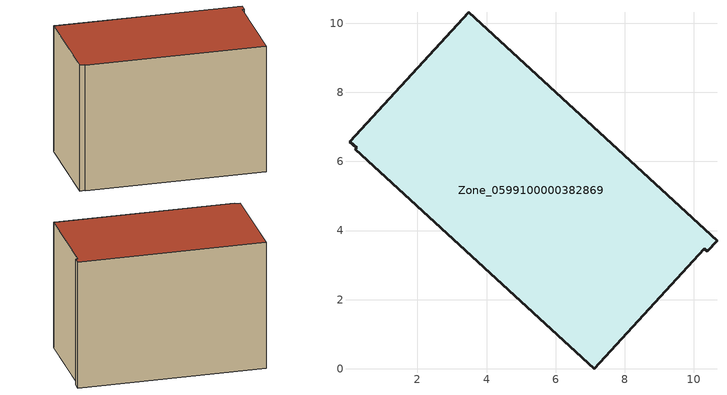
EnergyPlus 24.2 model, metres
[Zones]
Zone_0599100000382869
 floor ground (C_G): 10.38,3.4 10.3,3.47 7.11,0 0.2,6.34 0.24,6.39 0.04,6.57 3.48,10.32 10.67,3.71 z0
 wall outside (C_F): 10.3,3.47 10.38,3.4 10.67,3.71 3.48,10.32 0.04,6.57 0.24,6.39 0.2,6.34 7.11,0 10.3,3.47 z0:6.87
 roof outside (C_R): 0.04,6.57 0.24,6.39 0.2,6.34 7.11,0 10.3,3.47 10.38,3.4 10.67,3.71 3.48,10.32 z6.87
[BUILDING]
Pand.0599100000382869: North Axis=0; Terrain=City; Loads Convergence Tolerance Value=0.04; Temperature Convergence Tolerance Value=0.4; Solar Distribution=FullExterior; Maximum Number of Warmup Days=25; Minimum Number of Warmup Days=1
[Site:Location]
Rotterdam.The.Hague.AP_ZH_NLD Design_Conditions: Latitude=51.96; Longitude=4.45; Time Zone=1; Elevation=-4.5
[SITE:GROUNDTEMPERATURE:BUILDINGSURFACE]
18, 18, 18, 18, 18, 18, 18, 18, 18, 18, 18, 18
[MATERIAL] Thermal Absorptance=0.9; Solar Absorptance=0.7; Visible Absorptance=0.7
Name | Roughness | Thickness | Conductivity | Density | Specific Heat
G.TI.1992-2005 | MediumSmooth | 0.15 | 0.06 | 540 | 1210
F.TI.1992-2005 | Rough | 0.3 | 0.12 | 1920 | 840
R.TI.1992-2005 | MediumRough | 0.2 | 0.08 | 1500 | 1000
[CONSTRUCTION]
C_G: G.TI.1992-2005
C_F: F.TI.1992-2005
C_R: R.TI.1992-2005
[ZONE]
Zone_0599100000382869: Type=1; Multiplier=1; Ceiling Height=Autocalculate; Volume=Autocalculate; Floor Area=autocalculate; Part of Total Floor Area=Yes
[ZONEINFILTRATION:DESIGNFLOWRATE]
Infil_Zone_0599100000382869: Zone or ZoneList or Space or SpaceList=Zone_0599100000382869; Schedule=AlwaysOn; Design Flow Rate Calculation Method=Flow/Area; Flow Rate per Floor Area=0.0015; Constant Term Coefficient=1; Temperature Term Coefficient=0; Velocity Term Coefficient=0; Velocity Squared Term Coefficient=0
[HVACTEMPLATE:ZONE:IDEALLOADSAIRSYSTEM]
Zone_0599100000382869: Maximum Heating Supply Air Temperature=50; Minimum Cooling Supply Air Temperature=13; Maximum Heating Supply Air Humidity Ratio=0.0156; Minimum Cooling Supply Air Humidity Ratio=0.0077; Heating Limit=NoLimit; Cooling Limit=NoLimit; Dehumidification Control Type=ConstantSensibleHeatRatio; Cooling Sensible Heat Ratio=0.7; Dehumidification Setpoint=60; Humidification Control Type=None; Humidification Setpoint=30; Outdoor Air Method=None; Outdoor Air Flow Rate per Person=0.00944; Outdoor Air Flow Rate per Zone Floor Area=0; Outdoor Air Flow Rate per Zone=0; Demand Controlled Ventilation Type=None; Outdoor Air Economizer Type=NoEconomizer; Heat Recovery Type=None; Sensible Heat Recovery Effectiveness=0.7; Latent Heat Recovery Effectiveness=0.65
[ZONECONTROL:THERMOSTAT]
ThermostatControl_Zone_0599100000382869: Zone or ZoneList=Zone_0599100000382869; Control Type Schedule=DualSetpointControlType; Control 1=Thermostat_Zone_0599100000382869; Temperature Difference Between Cutout And Setpoint=0
[THERMOSTATSETPOINT:DUALSETPOINT]
Thermostat_Zone_0599100000382869: Heating Setpoint Temperature Schedule=HeatingSetpoint_Zone_0599100000382869; Cooling Setpoint Temperature Schedule=CoolingSetpoint_Zone_0599100000382869
[SCHEDULE:COMPACT]
HeatingSetpoint_Zone_0599100000382869: Through: 12/31, For: AllDays, Until: 24:00, 21
CoolingSetpoint_Zone_0599100000382869: Through: 12/31, For: AllDays, Until: 24:00, 24
DualSetpointControlType: Through: 12/31, For: AllDays, Until: 24:00, 4
AlwaysOn: Through: 12/31, For: AllDays, Until: 24:00, 1
